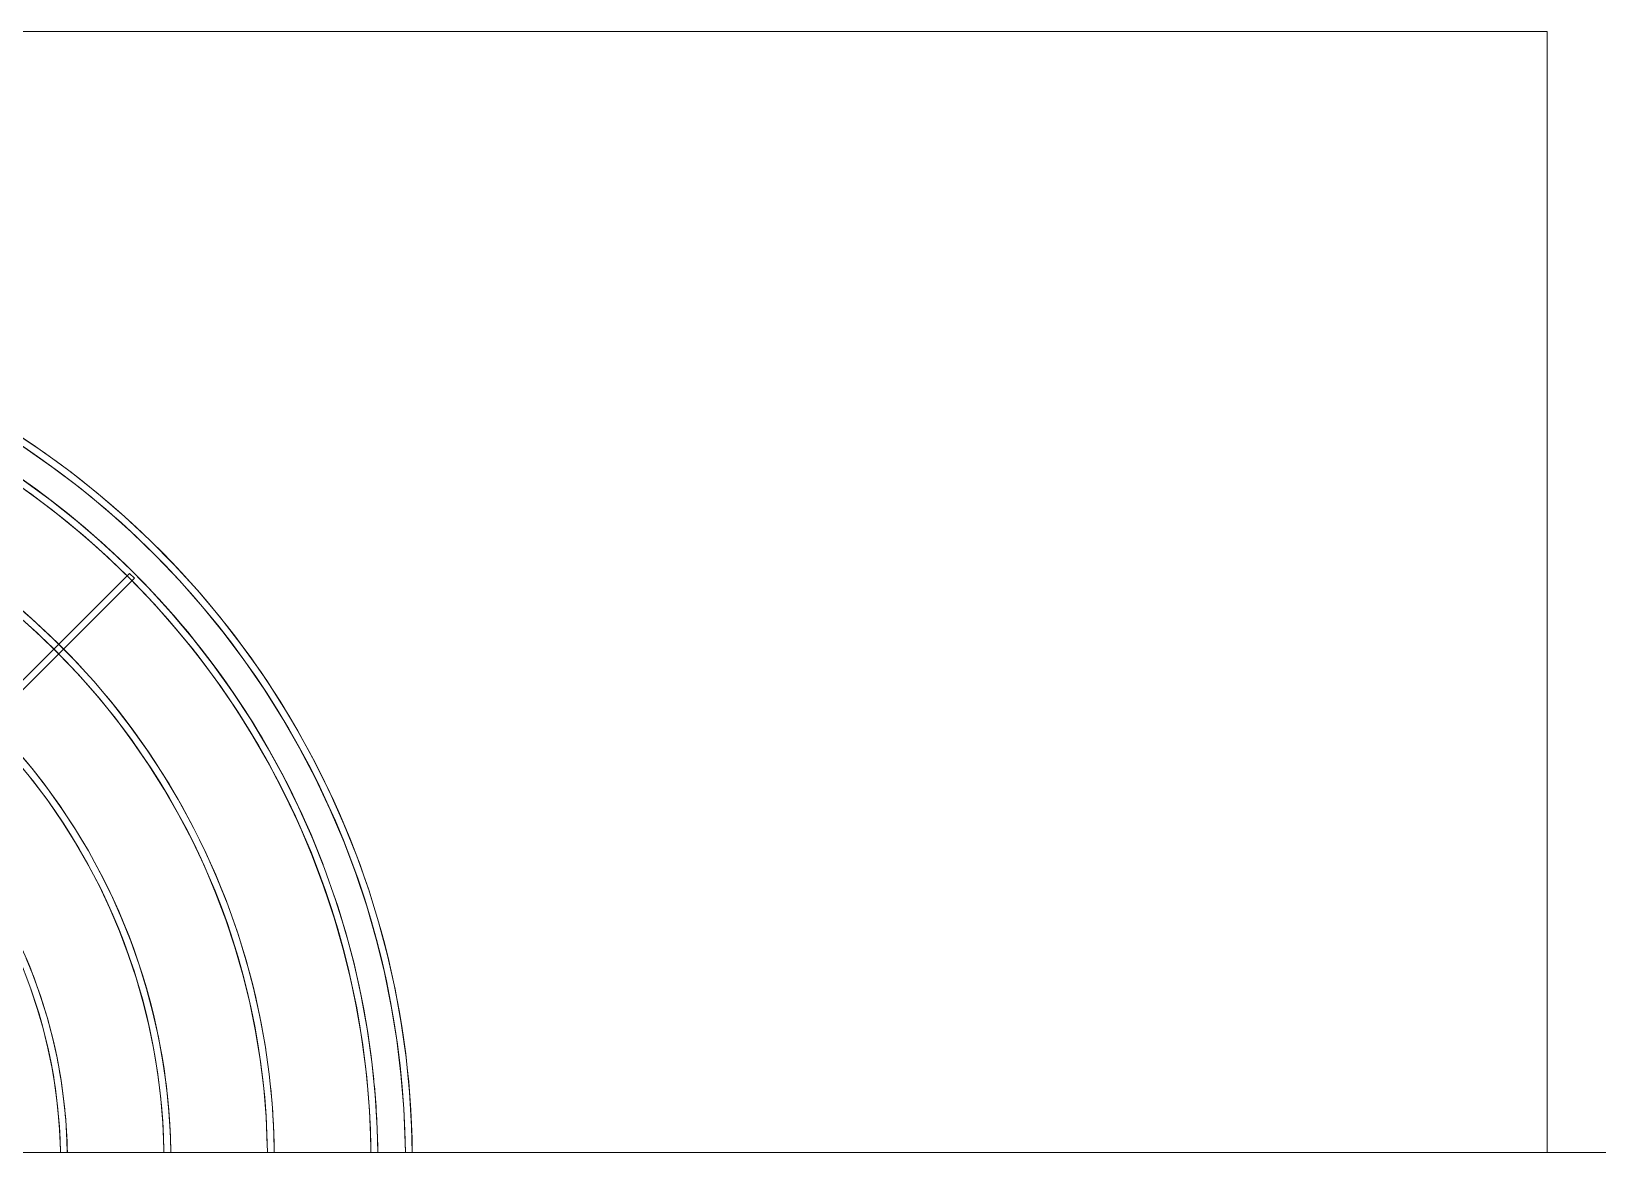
# Model space of a CAD drawing. Header units: millimetres. Extents: x -99196 to 15601, y -9661 to 93550.
# Drawn here: x -24605 to -24150.9, y 25500 to 25825 of the extents above; entities that cross this region are included whole.
import ezdxf

# ---------------------------------------------------------------- set-up
doc = ezdxf.new("R2010")
doc.units = ezdxf.units.MM
doc.layers.add('M-EQPM', color=44, linetype='Continuous', lineweight=5)
doc.layers.add('NET-THAY', color=2, linetype='Continuous', lineweight=9)

# ---------------------------------------------------------------- blocks, each defined once
blk = doc.blocks.new('ALB-AC MAY LANH - Generic _Without Brackets_-V152-MẶT ĐỨNG 14-1')
at = {"layer": 'M-EQPM'}
for p, q in [((-25035.52, 22525), (-24165.52, 22525)), ((-24165.52, 22525), (-24165.52, 22200)), ((-24576.53, 22367.91), (-24725.02, 22219.42)), ((-24723.6, 22218.01), (-24575.11, 22366.5)), ((-24575.11, 22366.5), (-24576.53, 22367.91))]:
    blk.add_line(p, q, dxfattribs=at)
at = {"layer": 'M-EQPM', "flags": 128}
for points in [[(-24494.57, 22200), (-24494.73, 22207.54), (-24495.33, 22217.56), (-24496.33, 22227.55), (-24497.73, 22237.49), (-24499.53, 22247.37), (-24501.72, 22257.16), (-24504.3, 22266.87), (-24507.27, 22276.46), (-24510.61, 22285.92), (-24514.34, 22295.24), (-24518.43, 22304.41), (-24522.89, 22313.41), (-24527.7, 22322.22), (-24532.86, 22330.83), (-24538.37, 22339.23), (-24544.2, 22347.4), (-24550.35, 22355.33), (-24556.82, 22363.01), (-24563.59, 22370.42), (-24570.65, 22377.56), (-24577.99, 22384.41), (-24585.6, 22390.96), (-24593.46, 22397.2), (-24601.57, 22403.12), (-24609.91, 22408.71)], [(-24494.57, 22200), (-24494.73, 22207.54), (-24495.33, 22217.56), (-24496.33, 22227.55), (-24497.73, 22237.49), (-24499.53, 22247.37), (-24501.72, 22257.16), (-24504.3, 22266.87), (-24507.27, 22276.46), (-24510.61, 22285.92), (-24514.34, 22295.24), (-24518.43, 22304.41), (-24522.89, 22313.41), (-24527.7, 22322.22), (-24532.86, 22330.83), (-24538.37, 22339.23), (-24544.2, 22347.4), (-24550.35, 22355.33), (-24556.82, 22363.01), (-24563.59, 22370.42), (-24570.65, 22377.56), (-24577.99, 22384.41), (-24585.6, 22390.96), (-24593.46, 22397.2), (-24601.57, 22403.12), (-24609.91, 22408.71)], [(-24494.57, 22200), (-24494.73, 22207.54), (-24495.33, 22217.56), (-24496.33, 22227.55), (-24497.73, 22237.49), (-24499.53, 22247.37), (-24501.72, 22257.16), (-24504.3, 22266.87), (-24507.27, 22276.46), (-24510.61, 22285.92), (-24514.34, 22295.24), (-24518.43, 22304.41), (-24522.89, 22313.41), (-24527.7, 22322.22), (-24532.86, 22330.83), (-24538.37, 22339.23), (-24544.2, 22347.4), (-24550.35, 22355.33), (-24556.82, 22363.01), (-24563.59, 22370.42), (-24570.65, 22377.56), (-24577.99, 22384.41), (-24585.6, 22390.96), (-24593.46, 22397.2), (-24601.57, 22403.12), (-24609.91, 22408.71)], [(-24494.57, 22200), (-24494.73, 22207.54), (-24495.33, 22217.56), (-24496.33, 22227.55), (-24497.73, 22237.49), (-24499.53, 22247.37), (-24501.72, 22257.16), (-24504.3, 22266.87), (-24507.27, 22276.46), (-24510.61, 22285.92), (-24514.34, 22295.24), (-24518.43, 22304.41), (-24522.89, 22313.41), (-24527.7, 22322.22), (-24532.86, 22330.83), (-24538.37, 22339.23), (-24544.2, 22347.4), (-24550.35, 22355.33), (-24556.82, 22363.01), (-24563.59, 22370.42), (-24570.65, 22377.56), (-24577.99, 22384.41), (-24585.6, 22390.96), (-24593.46, 22397.2), (-24601.57, 22403.12), (-24609.91, 22408.71)], [(-24494.57, 22200), (-24494.73, 22207.54), (-24495.33, 22217.56), (-24496.33, 22227.55), (-24497.73, 22237.49), (-24499.53, 22247.37), (-24501.72, 22257.16), (-24504.3, 22266.87), (-24507.27, 22276.46), (-24510.61, 22285.92), (-24514.34, 22295.24), (-24518.43, 22304.41), (-24522.89, 22313.41), (-24527.7, 22322.22), (-24532.86, 22330.83), (-24538.37, 22339.23), (-24544.2, 22347.4), (-24550.35, 22355.33), (-24556.82, 22363.01), (-24563.59, 22370.42), (-24570.65, 22377.56), (-24577.99, 22384.41), (-24585.6, 22390.96), (-24593.46, 22397.2), (-24601.57, 22403.12), (-24609.91, 22408.71)], [(-24494.57, 22200), (-24494.73, 22207.54), (-24495.33, 22217.56), (-24496.33, 22227.55), (-24497.73, 22237.49), (-24499.53, 22247.37), (-24501.72, 22257.16), (-24504.3, 22266.87), (-24507.27, 22276.46), (-24510.61, 22285.92), (-24514.34, 22295.24), (-24518.43, 22304.41), (-24522.89, 22313.41), (-24527.7, 22322.22), (-24532.86, 22330.83), (-24538.37, 22339.23), (-24544.2, 22347.4), (-24550.35, 22355.33), (-24556.82, 22363.01), (-24563.59, 22370.42), (-24570.65, 22377.56), (-24577.99, 22384.41), (-24585.6, 22390.96), (-24593.46, 22397.2), (-24601.57, 22403.12), (-24609.91, 22408.71)], [(-24494.57, 22200), (-24494.73, 22207.54), (-24495.33, 22217.56), (-24496.33, 22227.55), (-24497.73, 22237.49), (-24499.53, 22247.37), (-24501.72, 22257.16), (-24504.3, 22266.87), (-24507.27, 22276.46), (-24510.61, 22285.92), (-24514.34, 22295.24), (-24518.43, 22304.41), (-24522.89, 22313.41), (-24527.7, 22322.22), (-24532.86, 22330.83), (-24538.37, 22339.23), (-24544.2, 22347.4), (-24550.35, 22355.33), (-24556.82, 22363.01), (-24563.59, 22370.42), (-24570.65, 22377.56), (-24577.99, 22384.41), (-24585.6, 22390.96), (-24593.46, 22397.2), (-24601.57, 22403.12), (-24609.91, 22408.71)], [(-24494.57, 22200), (-24494.73, 22207.54), (-24495.33, 22217.56), (-24496.33, 22227.55), (-24497.73, 22237.49), (-24499.53, 22247.37), (-24501.72, 22257.16), (-24504.3, 22266.87), (-24507.27, 22276.46), (-24510.61, 22285.92), (-24514.34, 22295.24), (-24518.43, 22304.41), (-24522.89, 22313.41), (-24527.7, 22322.22), (-24532.86, 22330.83), (-24538.37, 22339.23), (-24544.2, 22347.4), (-24550.35, 22355.33), (-24556.82, 22363.01), (-24563.59, 22370.42), (-24570.65, 22377.56), (-24577.99, 22384.41), (-24585.6, 22390.96), (-24593.46, 22397.2), (-24601.57, 22403.12), (-24609.91, 22408.71)], [(-24607.16, 22404.51), (-24598.99, 22398.82), (-24591.05, 22392.79), (-24583.37, 22386.46), (-24575.94, 22379.83), (-24568.79, 22372.9), (-24561.91, 22365.69), (-24555.33, 22358.21), (-24549.06, 22350.48), (-24543.1, 22342.5), (-24537.46, 22334.29), (-24532.16, 22325.86), (-24527.2, 22317.22), (-24522.58, 22308.4), (-24518.33, 22299.39), (-24514.43, 22290.23), (-24510.91, 22280.91), (-24507.76, 22271.46), (-24505, 22261.9), (-24502.61, 22252.23), (-24500.62, 22242.47), (-24499.02, 22232.64), (-24497.81, 22222.75), (-24497, 22212.83), (-24496.58, 22202.88), (-24496.55, 22200)], [(-24504.57, 22200), (-24504.72, 22207.14), (-24505.3, 22216.76), (-24506.26, 22226.35), (-24507.6, 22235.9), (-24509.33, 22245.38), (-24511.43, 22254.79), (-24513.91, 22264.1), (-24516.76, 22273.31), (-24519.97, 22282.4), (-24523.55, 22291.35), (-24527.48, 22300.15), (-24531.76, 22308.79), (-24536.38, 22317.25), (-24541.34, 22325.52), (-24546.62, 22333.58), (-24552.22, 22341.42), (-24558.13, 22349.04), (-24564.34, 22356.41), (-24570.84, 22363.53), (-24577.62, 22370.38), (-24584.67, 22376.96), (-24591.97, 22383.25), (-24599.52, 22389.24), (-24607.31, 22394.93)], [(-24612.71, 22396.2), (-24604.87, 22390.73), (-24597.26, 22384.95), (-24589.88, 22378.87), (-24582.75, 22372.5), (-24575.88, 22365.85), (-24569.29, 22358.94), (-24562.97, 22351.76), (-24556.95, 22344.34), (-24551.23, 22336.68), (-24545.82, 22328.8), (-24540.73, 22320.7), (-24535.96, 22312.42), (-24531.54, 22303.94), (-24527.45, 22295.3), (-24523.71, 22286.5), (-24520.33, 22277.56), (-24517.31, 22268.49), (-24514.66, 22259.31), (-24512.37, 22250.03), (-24510.45, 22240.66), (-24508.92, 22231.23), (-24507.76, 22221.74), (-24506.98, 22212.21), (-24506.58, 22202.66), (-24506.55, 22200)], [(-24607.16, 22404.51), (-24598.99, 22398.82), (-24591.05, 22392.79), (-24583.37, 22386.46), (-24575.94, 22379.83), (-24568.79, 22372.9), (-24561.91, 22365.69), (-24555.33, 22358.21), (-24549.06, 22350.48), (-24543.1, 22342.5), (-24537.46, 22334.29), (-24532.16, 22325.86), (-24527.2, 22317.22), (-24522.58, 22308.4), (-24518.33, 22299.39), (-24514.43, 22290.23), (-24510.91, 22280.91), (-24507.76, 22271.46), (-24505, 22261.9), (-24502.61, 22252.23), (-24500.62, 22242.47), (-24499.02, 22232.64), (-24497.81, 22222.75), (-24497, 22212.83), (-24496.58, 22202.88), (-24496.55, 22200)], [(-24607.16, 22404.51), (-24598.99, 22398.82), (-24591.05, 22392.79), (-24583.37, 22386.46), (-24575.94, 22379.83), (-24568.79, 22372.9), (-24561.91, 22365.69), (-24555.33, 22358.21), (-24549.06, 22350.48), (-24543.1, 22342.5), (-24537.46, 22334.29), (-24532.16, 22325.86), (-24527.2, 22317.22), (-24522.58, 22308.4), (-24518.33, 22299.39), (-24514.43, 22290.23), (-24510.91, 22280.91), (-24507.76, 22271.46), (-24505, 22261.9), (-24502.61, 22252.23), (-24500.62, 22242.47), (-24499.02, 22232.64), (-24497.81, 22222.75), (-24497, 22212.83), (-24496.58, 22202.88), (-24496.55, 22200)], [(-24607.16, 22404.51), (-24598.99, 22398.82), (-24591.05, 22392.79), (-24583.37, 22386.46), (-24575.94, 22379.83), (-24568.79, 22372.9), (-24561.91, 22365.69), (-24555.33, 22358.21), (-24549.06, 22350.48), (-24543.1, 22342.5), (-24537.46, 22334.29), (-24532.16, 22325.86), (-24527.2, 22317.22), (-24522.58, 22308.4), (-24518.33, 22299.39), (-24514.43, 22290.23), (-24510.91, 22280.91), (-24507.76, 22271.46), (-24505, 22261.9), (-24502.61, 22252.23), (-24500.62, 22242.47), (-24499.02, 22232.64), (-24497.81, 22222.75), (-24497, 22212.83), (-24496.58, 22202.88), (-24496.55, 22200)], [(-24607.16, 22404.51), (-24598.99, 22398.82), (-24591.05, 22392.79), (-24583.37, 22386.46), (-24575.94, 22379.83), (-24568.79, 22372.9), (-24561.91, 22365.69), (-24555.33, 22358.21), (-24549.06, 22350.48), (-24543.1, 22342.5), (-24537.46, 22334.29), (-24532.16, 22325.86), (-24527.2, 22317.22), (-24522.58, 22308.4), (-24518.33, 22299.39), (-24514.43, 22290.23), (-24510.91, 22280.91), (-24507.76, 22271.46), (-24505, 22261.9), (-24502.61, 22252.23), (-24500.62, 22242.47), (-24499.02, 22232.64), (-24497.81, 22222.75), (-24497, 22212.83), (-24496.58, 22202.88), (-24496.55, 22200)], [(-24607.16, 22404.51), (-24598.99, 22398.82), (-24591.05, 22392.79), (-24583.37, 22386.46), (-24575.94, 22379.83), (-24568.79, 22372.9), (-24561.91, 22365.69), (-24555.33, 22358.21), (-24549.06, 22350.48), (-24543.1, 22342.5), (-24537.46, 22334.29), (-24532.16, 22325.86), (-24527.2, 22317.22), (-24522.58, 22308.4), (-24518.33, 22299.39), (-24514.43, 22290.23), (-24510.91, 22280.91), (-24507.76, 22271.46), (-24505, 22261.9), (-24502.61, 22252.23), (-24500.62, 22242.47), (-24499.02, 22232.64), (-24497.81, 22222.75), (-24497, 22212.83), (-24496.58, 22202.88), (-24496.55, 22200)], [(-24607.16, 22404.51), (-24598.99, 22398.82), (-24591.05, 22392.79), (-24583.37, 22386.46), (-24575.94, 22379.83), (-24568.79, 22372.9), (-24561.91, 22365.69), (-24555.33, 22358.21), (-24549.06, 22350.48), (-24543.1, 22342.5), (-24537.46, 22334.29), (-24532.16, 22325.86), (-24527.2, 22317.22), (-24522.58, 22308.4), (-24518.33, 22299.39), (-24514.43, 22290.23), (-24510.91, 22280.91), (-24507.76, 22271.46), (-24505, 22261.9), (-24502.61, 22252.23), (-24500.62, 22242.47), (-24499.02, 22232.64), (-24497.81, 22222.75), (-24497, 22212.83), (-24496.58, 22202.88), (-24496.55, 22200)], [(-24607.16, 22404.51), (-24598.99, 22398.82), (-24591.05, 22392.79), (-24583.37, 22386.46), (-24575.94, 22379.83), (-24568.79, 22372.9), (-24561.91, 22365.69), (-24555.33, 22358.21), (-24549.06, 22350.48), (-24543.1, 22342.5), (-24537.46, 22334.29), (-24532.16, 22325.86), (-24527.2, 22317.22), (-24522.58, 22308.4), (-24518.33, 22299.39), (-24514.43, 22290.23), (-24510.91, 22280.91), (-24507.76, 22271.46), (-24505, 22261.9), (-24502.61, 22252.23), (-24500.62, 22242.47), (-24499.02, 22232.64), (-24497.81, 22222.75), (-24497, 22212.83), (-24496.58, 22202.88), (-24496.55, 22200)], [(-24534.57, 22200), (-24534.69, 22205.94), (-24535.2, 22214.36), (-24536.04, 22222.76), (-24537.22, 22231.12), (-24538.73, 22239.42), (-24540.57, 22247.66), (-24542.74, 22255.81), (-24545.24, 22263.87), (-24548.05, 22271.83), (-24551.18, 22279.67), (-24554.62, 22287.37), (-24558.37, 22294.94), (-24562.41, 22302.34), (-24566.75, 22309.58), (-24571.38, 22316.64), (-24576.28, 22323.51), (-24581.46, 22330.18), (-24586.89, 22336.63), (-24592.58, 22342.86), (-24598.52, 22348.86), (-24604.69, 22354.62), (-24611.09, 22360.13)], [(-24609.42, 22356.11), (-24603.18, 22350.54), (-24597.18, 22344.72), (-24591.41, 22338.67), (-24585.89, 22332.4), (-24580.62, 22325.9), (-24575.62, 22319.21), (-24570.89, 22312.32), (-24566.43, 22305.24), (-24562.27, 22297.99), (-24558.4, 22290.58), (-24554.82, 22283.03), (-24551.56, 22275.33), (-24548.6, 22267.51), (-24545.96, 22259.58), (-24543.63, 22251.55), (-24541.63, 22243.43), (-24539.96, 22235.24), (-24538.62, 22226.99), (-24537.6, 22218.7), (-24536.92, 22210.36), (-24536.57, 22202.01)], [(-24564.57, 22200), (-24564.67, 22204.74), (-24565.1, 22211.96), (-24565.83, 22219.17), (-24566.84, 22226.34), (-24568.13, 22233.46), (-24569.71, 22240.52), (-24571.57, 22247.52), (-24573.71, 22254.44), (-24576.13, 22261.26), (-24578.81, 22267.98), (-24581.76, 22274.6), (-24584.98, 22281.08), (-24588.45, 22287.44), (-24592.17, 22293.64), (-24596.14, 22299.7), (-24600.34, 22305.59), (-24604.78, 22311.31), (-24609.45, 22316.85)], [(-24608.8, 22313.03), (-24604.29, 22307.47), (-24600.01, 22301.74), (-24595.95, 22295.83), (-24592.14, 22289.77), (-24588.57, 22283.57), (-24585.26, 22277.22), (-24582.2, 22270.75), (-24579.4, 22264.16), (-24576.87, 22257.46), (-24574.6, 22250.67), (-24572.61, 22243.79), (-24570.9, 22236.84), (-24569.47, 22229.83), (-24568.32, 22222.76), (-24567.45, 22215.65), (-24566.86, 22208.52), (-24566.57, 22201.36)], [(-24594.57, 22200), (-24594.65, 22203.54), (-24595.01, 22209.57), (-24595.61, 22215.58), (-24596.45, 22221.56), (-24597.53, 22227.5), (-24598.85, 22233.39), (-24600.4, 22239.23), (-24602.19, 22245), (-24604.2, 22250.69), (-24606.44, 22256.3)], [(-24605.13, 22247.41), (-24603.25, 22241.76), (-24601.59, 22236.03), (-24600.17, 22230.25), (-24598.97, 22224.41), (-24598.02, 22218.53), (-24597.29, 22212.61), (-24596.81, 22206.67), (-24596.56, 22200.72)]]:
    blk.add_lwpolyline(points, dxfattribs=at)
at = {"layer": 'M-EQPM'}
for radius, start, end in [(249, 0.5801, 179.4199), (249, 0.5801, 179.4199), (249, 0.5801, 179.4199), (249, 0.5801, 179.4199), (249, 0.5801, 179.4199), (249, 0.5801, 179.4199), (249, 0.5801, 179.4199), (249, 0.5801, 179.4199), (241, 20.9119, 159.0881), (241, 45.2382, 134.7618), (239, 0.6044, 179.3956), (239, 45.2402, 89.7582), (251, 0.5755, 59.5569), (251, 0.5755, 59.5569), (251, 0.5755, 59.5569), (251, 0.5755, 59.5569), (251, 0.5755, 59.5569), (251, 0.5755, 59.5569), (251, 0.5755, 59.5569), (251, 0.5755, 59.5569), (209, 0.6921, 179.3079), (211, 8.8553, 73.5749), (179, 0.8094, 179.1906), (181, 0.8005, 80.9329), (239, 6.4286, 44.7598), (241, 20.9119, 44.7618), (149, 0.9745, 179.0255), (151, 10.7593, 38.2776), (241, 5.6355, 18.6957), (241, 5.6355, 18.6957), (151, 0.9616, 10.4973), (241, 0.5994, 5.1959), (241, 0.5994, 5.1959), (211, 0.6855, 5.7656), (239, 0.6044, 3.8357)]:
    blk.add_arc((-24745.52, 22197.5), radius, start, end, dxfattribs=at)
blk = doc.blocks.new('A$C677B3655')
at = {"layer": 'NET-THAY'}
blk.add_line((-36828.26, 300), (-39028.26, 300), dxfattribs=at)
at = {"layer": 'M-EQPM'}
blk.add_blockref('ALB-AC MAY LANH - Generic _Without Brackets_-V152-MẶT ĐỨNG 14-1', (-13327.74, -21900), dxfattribs=at)

msp = doc.modelspace()

# ---------------------------------------------------------------- block references
at = {"layer": 'NET-THAY'}
msp.add_blockref('A$C677B3655', (13327.74, 25200), dxfattribs=at)

doc.saveas('drawing.dxf')
